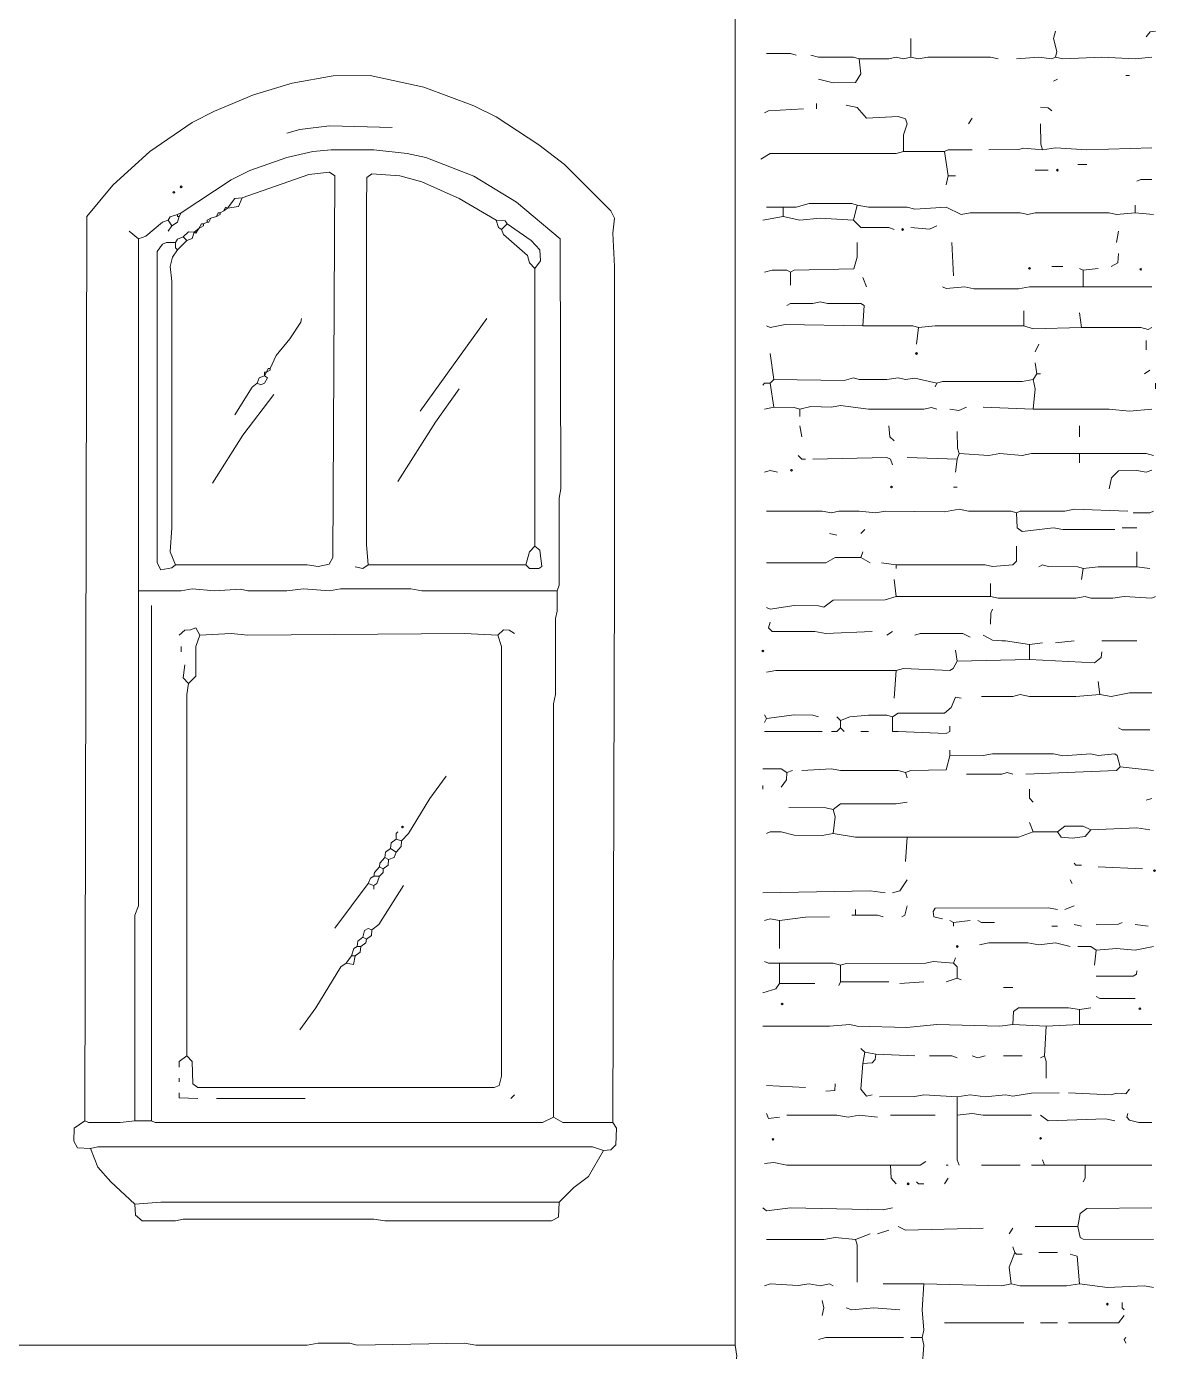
# Model space of a CAD drawing. Header units: millimetres. Extents: x 11 to 20000, y -4 to 8232.
# Drawn here: x 8098 to 10396, y 2807 to 5503 of the extents above; entities that cross this region are included whole.
import ezdxf

# ---------------------------------------------------------------- set-up
doc = ezdxf.new("R2010")
doc.units = ezdxf.units.MM
doc.layers.add('ARCHITECTURE', color=7, linetype='Continuous', lineweight=13, true_color=0x000000)
doc.layers.add('MASONRY_AND_ARCH', color=7, linetype='Continuous', lineweight=13, true_color=0x000000)

msp = doc.modelspace()

# ---------------------------------------------------------------- linework, layer by layer
at = {"layer": 'ARCHITECTURE', "color": 7, "lineweight": 13, "true_color": 0x000000}
for points in [[(9291.10011, 3273.00124), (9294.87183, 4377.82805), (9294.87183, 4400.45249), (9294.87183, 5000), (9294.87183, 5015.08337), (9291.10701, 5082.95667), (9294.72432, 5113.12217), (9287.1819, 5128.20554), (9193.06278, 5222.32534), (9140.27149, 5262.9017), (9053.54355, 5319.46278), (9008.29468, 5341.93982), (8906.48473, 5379.79502), (8797.13518, 5403.46244), (8721.71946, 5403.32081), (8638.76414, 5388.23812), (8559.57862, 5364.56425), (8480.3931, 5330.91686), (8435.14423, 5308.15057), (8348.41629, 5248.7207), (8273.14898, 5180.8474), (8220.2112, 5116.89333), (8216.44038, 3276.77251)], [(8627.45192, 5286.57658), (8653.84615, 5293.96957), (8714.17704, 5301.51086), (8842.38405, 5297.8888)], [(9177.97794, 4355.20362), (9181.74367, 4366.51584), (9181.75543, 4543.74016), (9185.51414, 4562.59468), (9184.3155, 5071.64446), (9095.02262, 5146.00215), (9008.29468, 5198.79921), (8910.25735, 5236.50679), (8872.54808, 5244.94977), (8804.67477, 5252.49152), (8717.94966, 5252.49152), (8680.24038, 5248.7207), (8627.45192, 5236.50679), (8552.0362, 5210.11176), (8514.32975, 5191.25792), (8412.5198, 5124.43439)], [(8401.20758, 4407.99355), (8668.92817, 4407.98733), (8691.5526, 4404.37149), (8714.02998, 4409.1983), (8721.57104, 4423.07692), (8725.49016, 5199.84253), (8714.17217, 5207.23609), (8672.70079, 5202.57014), (8536.95419, 5154.59989)], [(9053.54355, 5109.35102), (8978.13066, 5153.69186), (8902.71493, 5187.48111), (8857.46606, 5199.7009), (8800.90498, 5203.46527), (8790.79762, 5196.07195), (8789.59276, 5135.74661), (8789.59276, 4449.47251), (8793.36256, 4407.99355)], [(8506.78733, 5133.86165), (8521.86934, 5153.39604), (8536.95419, 5154.59989)], [(8506.78733, 5133.86165), (8529.26335, 5136.95079), (8536.95419, 5154.59989)], [(8404.97738, 5120.66324), (8412.5198, 5124.43439)], [(8408.74717, 5116.89333), (8412.5198, 5124.43439)], [(8491.70532, 5124.43439), (8487.93269, 5124.43439), (8484.1629, 5116.89333)], [(8491.70532, 5124.43439), (8491.70532, 5120.66324), (8484.1629, 5116.89333)], [(8491.70532, 5124.43439), (8499.24491, 5128.20554)], [(8506.78733, 5133.86165), (8503.01753, 5135.74661), (8499.24491, 5128.20554)], [(8506.78733, 5133.86165), (8499.24491, 5128.20554)], [(8325.79186, 5071.64446), (8340.87387, 5076.61256), (8374.81052, 5105.42613), (8386.12274, 5109.35102)], [(8404.97738, 5120.66324), (8390.04864, 5115.84287), (8386.12274, 5109.35102)], [(8386.12274, 5109.35102), (8393.66516, 5098.0388)], [(8386.12274, 5086.72658), (8393.66516, 5098.0388)], [(8408.74717, 5116.89333), (8404.82274, 5105.58733), (8393.66516, 5098.0388)], [(8408.74717, 5116.89333), (8404.97738, 5116.89333), (8404.97738, 5120.66324)], [(8448.33993, 5092.38269), (8453.99604, 5101.80995), (8457.76867, 5101.80995)], [(8448.33993, 5092.38269), (8457.76867, 5098.0388), (8457.76867, 5101.80995)], [(8465.30826, 5105.58111), (8457.76867, 5101.80995)], [(8472.85068, 5113.12217), (8469.08088, 5105.58111), (8465.30826, 5105.58111)], [(8472.85068, 5113.12217), (8465.30826, 5109.35102), (8465.30826, 5105.58111)], [(8484.1629, 5116.89333), (8472.85068, 5113.12217)], [(9053.54355, 5109.35102), (9072.24355, 5108.15373), (9076.16799, 5101.80995)], [(9053.54355, 5109.35102), (9058.36493, 5094.42285), (9064.85577, 5090.49774)], [(9064.85577, 5090.49774), (9076.16799, 5101.80995)], [(9076.16799, 5101.80995), (9125.18948, 5067.72523), (9142.8379, 5049.02002), (9143.88801, 5026.39559), (9132.72907, 5011.31222)], [(8325.79186, 5071.64446), (8306.93722, 5086.72658)], [(8325.79186, 4355.20362), (8325.79186, 4385.36912), (8325.79186, 4438.16029), (8325.79186, 4460.78473), (8325.79186, 4573.9069), (8325.79186, 4592.76018), (8325.79186, 4709.65351), (8325.79186, 4732.27794), (8325.79186, 5071.64446)], [(8401.20758, 5064.10215), (8405.13201, 5070.594), (8416.28959, 5075.41437)], [(8438.91403, 5084.84163), (8427.60181, 5085.51934), (8416.28959, 5075.41437)], [(8416.28959, 5075.41437), (8423.83201, 5067.8733)], [(8438.91403, 5084.84163), (8434.98891, 5071.80192), (8423.83201, 5067.8733)], [(8438.91403, 5084.84163), (8442.68382, 5082.95667), (8448.33993, 5092.38269)], [(8438.91403, 5084.84163), (8448.33993, 5092.38269)], [(9064.85577, 5090.49774), (9068.78167, 5080.23495), (9117.49242, 5037.70781), (9121.41776, 5022.62443), (9132.72907, 5011.31222)], [(8401.20758, 5064.10215), (8382.35294, 5063.94819), (8374.81052, 5060.17726), (8363.49921, 5045.24887), (8363.49921, 4996.22885), (8363.49921, 4509.80351), (8363.49921, 4490.95023), (8363.49921, 4411.76471), (8371.04072, 4398.0345), (8393.65826, 4401.65011), (8401.20758, 4407.99355)], [(8404.97738, 5049.02002), (8394.71459, 5033.93665), (8389.90023, 5015.08337), (8393.66516, 4984.91663), (8393.66516, 4498.49129), (8393.66516, 4483.40916), (8389.90023, 4434.38914), (8401.20758, 4407.99355)], [(8404.97738, 5049.02002), (8401.20758, 5052.78993), (8401.20758, 5064.10215)], [(8404.97738, 5049.02002), (8423.83201, 5067.8733)], [(9132.72907, 4445.70136), (9132.72907, 5011.31222)], [(8593.51527, 4807.69231), (8605.88314, 4834.0879), (8633.94276, 4868.02455), (8656.41256, 4901.9543), (8657.61595, 4909.50226)], [(9034.69174, 4909.50226), (8898.94514, 4720.96572)], [(8585.97285, 4800.15124), (8582.20305, 4800.15124), (8582.20305, 4792.60894)], [(8582.20305, 4792.60894), (8585.97285, 4800.15124)], [(8593.51527, 4807.69231), (8589.74265, 4807.69231), (8585.97285, 4800.15124)], [(8593.51527, 4807.69231), (8593.51527, 4803.92115), (8585.97285, 4800.15124)], [(8521.86934, 4713.42342), (8556.86312, 4769.83665), (8567.11821, 4777.52681)], [(8567.11821, 4777.52681), (8574.66753, 4774.05837), (8582.19548, 4777.68077), (8588.39084, 4788.68405), (8582.20305, 4792.60894)], [(8567.11821, 4777.52681), (8571.04412, 4788.68405), (8582.20305, 4792.60894)], [(8476.62048, 4573.9069), (8538.00294, 4671.9457), (8601.05486, 4754.90238)], [(8853.69627, 4577.67681), (8930.16629, 4698.34129), (8978.13066, 4766.21459)], [(9113.87726, 4407.99355), (9121.42443, 4400.60713), (9140.26459, 4400.60713), (9146.60147, 4404.3776), (9142.8379, 4438.15339), (9132.72907, 4445.70136)], [(9113.87726, 4407.99355), (9121.41776, 4434.38914), (9132.72907, 4445.70136)], [(8766.96833, 4404.22364), (8782.05034, 4400.60713), (8793.36256, 4407.99355)], [(9113.87726, 4407.99355), (8793.36256, 4407.99355)], [(8325.79186, 4355.20362), (8325.79186, 3947.9638), (8325.79186, 3929.11052), (8325.79186, 3714.17839), (8318.25633, 3695.32387), (8318.24943, 3276.77251)], [(8325.79186, 4355.20362), (8412.5198, 4355.20984), (8435.14423, 4358.97477), (8480.3931, 4355.20984), (8533.18156, 4358.67828), (8548.2664, 4355.20984), (8627.45192, 4355.20984), (8661.38857, 4358.97477), (8714.17704, 4355.20362), (8736.80147, 4358.96787), (8880.0905, 4358.97477), (8902.71493, 4355.20984), (9177.97794, 4355.20362)], [(9170.43835, 3284.31346), (9170.44321, 4125.18812), (9174.20192, 4144.04265), (9174.21437, 4298.64253), (9177.83088, 4313.7259), (9177.97794, 4355.20362)], [(8352.18699, 4325.03812), (8352.18699, 4309.95475), (8352.18699, 3996.98382), (8352.18699, 3974.35939), (8352.18699, 3450.22624), (8352.18699, 3431.37229), (8352.18699, 3420.06007), (8352.18699, 3367.27025), (8352.18699, 3348.41629), (8352.18699, 3276.77251)], [(8450.22624, 4264.70588), (8442.68473, 4279.7888), (8431.37161, 4276.0181), (8420.05939, 4274.81391), (8408.74717, 4264.70588)], [(9057.31618, 4264.70588), (9064.85667, 4242.08145), (9064.85667, 3401.2069), (9064.85667, 3386.12342), (9064.85667, 3367.27025), (9059.88801, 3348.57093), (9049.77376, 3344.65271), (8446.45645, 3344.80045), (8436.34762, 3352.19367), (8434.98891, 3397.43563), (8423.83201, 3408.74785)], [(8450.22624, 4264.70588), (8442.68473, 4242.08145), (8442.68473, 4215.68586), (8442.68473, 4181.74921), (8427.60181, 4166.66708)], [(8450.22624, 4264.70588), (8514.32975, 4268.47704), (8548.2664, 4264.7121), (8989.44287, 4268.47704), (9057.31618, 4264.70588)], [(9057.31618, 4264.70588), (9068.62839, 4275.86346), (9079.94061, 4274.96143), (9091.25283, 4268.47704)], [(8412.5198, 4230.76923), (8412.5198, 4242.08145)], [(8427.60181, 4166.66708), (8416.44423, 4177.9793), (8420.05939, 4204.37364)], [(8427.60181, 4166.66708), (8423.83688, 4144.04265), (8423.83201, 3408.74785)], [(8951.7336, 3978.1293), (8918.99559, 3932.88043), (8875.2698, 3861.23722), (8861.23586, 3846.15385)], [(8853.69627, 3865.00713), (8849.92364, 3861.23722), (8849.92364, 3849.925)], [(8827.29921, 3812.21719), (8828.50407, 3823.52319), (8838.61143, 3831.07048)], [(8838.61143, 3831.07048), (8839.81629, 3842.37647), (8849.92364, 3849.925)], [(8838.61143, 3831.07048), (8849.92364, 3823.52941)], [(8861.23586, 3846.15385), (8849.92364, 3849.925)], [(8861.23586, 3846.15385), (8860.03247, 3834.84163), (8849.92364, 3823.52941)], [(8827.29921, 3812.21719), (8817.19186, 3800.9112), (8815.98699, 3793.36391)], [(8823.52941, 3789.59276), (8833.63676, 3797.14072), (8834.84163, 3808.44604)], [(8827.29921, 3812.21719), (8834.84163, 3808.44604)], [(8834.84163, 3808.44604), (8845.99921, 3812.37183), (8849.92364, 3823.52941)], [(8804.67477, 3774.50939), (8805.87964, 3782.05792), (8815.98699, 3793.36391)], [(8823.52941, 3789.59276), (8815.98699, 3793.36391)], [(8815.98699, 3774.50939), (8823.52941, 3782.0517), (8823.52941, 3789.59276)], [(8793.36256, 3759.42726), (8725.48925, 3668.92952)], [(8793.36256, 3759.42726), (8798.18394, 3770.5845), (8804.67477, 3774.50939)], [(8793.36256, 3759.42726), (8804.67477, 3755.65611)], [(8800.90498, 3665.15837), (8814.93824, 3676.47059), (8865.00848, 3755.65611)], [(8815.98699, 3774.50939), (8804.67477, 3774.50939)], [(8815.98699, 3774.50939), (8811.16776, 3759.58122), (8804.67477, 3755.65611)], [(8804.67477, 3748.11505), (8804.67477, 3755.65611)], [(8800.90498, 3665.15837), (8793.35769, 3667.72477), (8785.97624, 3664.1017), (8782.05034, 3650.075)], [(8770.73812, 3631.22172), (8771.94299, 3642.52771), (8782.05034, 3650.075)], [(8789.59276, 3646.30509), (8788.3879, 3638.76278), (8778.28054, 3631.22172)], [(8782.05034, 3650.075), (8789.59276, 3646.30509)], [(8800.90498, 3665.15837), (8799.70011, 3653.85238), (8789.59276, 3646.30509)], [(8770.73812, 3631.22172), (8764.24729, 3627.29661), (8759.4259, 3612.36776)], [(8766.96833, 3612.36776), (8777.07568, 3619.91572), (8778.28054, 3631.22172)], [(8770.73812, 3631.22172), (8778.28054, 3631.22172)], [(8748.11369, 3597.28507), (8737.8586, 3589.7371), (8686.73337, 3506.78733), (8653.84615, 3461.53846)], [(8766.96833, 3612.36776), (8763.04321, 3594.86708), (8748.11369, 3597.28507)], [(8748.11369, 3597.28507), (8759.4259, 3612.36776)], [(8766.96833, 3612.36776), (8759.4259, 3612.36776)], [(8408.74808, 3386.12342), (8408.74808, 3397.43563), (8423.83201, 3408.74785)], [(8408.74808, 3355.95803), (8408.74808, 3363.49898)], [(8408.74808, 3333.3336), (8408.74808, 3323.22545), (8446.45645, 3322.02138)], [(8665.15837, 3322.02138), (8484.1629, 3322.02138)], [(9091.25283, 3329.56233), (9083.71041, 3322.02138)], [(8227.7517, 3220.21143), (8201.50588, 3221.4155), (8193.96346, 3235.29412), (8195.01991, 3261.68903), (8216.44038, 3276.77251)], [(8318.24943, 3276.77251), (8288.08541, 3273.00124), (8223.9888, 3273.14898), (8216.44038, 3276.77251)], [(8318.24943, 3276.77251), (8352.18699, 3276.77251)], [(9170.43835, 3284.31346), (9147.81391, 3273.00814), (8359.72851, 3273.00747), (8352.18699, 3276.77251)], [(9291.10011, 3273.00124), (9189.29016, 3273.14977), (9170.43835, 3284.31346)], [(9291.10011, 3273.00124), (9298.4879, 3261.68903), (9297.43767, 3227.75238), (9287.33032, 3217.64434), (9272.2483, 3216.44016)], [(9272.2483, 3216.44016), (9249.62387, 3223.9819), (9219.45701, 3223.9819), (8242.83654, 3223.97568), (8227.7517, 3220.21143)], [(8318.24943, 3107.08925), (8269.23699, 3152.33812), (8242.9836, 3182.50351), (8227.7517, 3220.21143)], [(9181.75057, 3110.85973), (9211.91459, 3140.87738), (9241.93303, 3163.65034), (9272.2483, 3216.44016)], [(9181.75057, 3110.85973), (9180.5457, 3080.70045), (9166.66572, 3073.1595), (8827.29921, 3073.15882), (8804.67477, 3076.92308), (8416.28959, 3076.91686), (8401.20758, 3073.30034), (8333.33428, 3073.30724), (8319.4543, 3084.46482), (8318.24943, 3107.08925)], [(9181.75057, 3110.85973), (9147.81391, 3110.85973), (8623.6793, 3110.85973), (8601.05486, 3110.85973), (8559.57862, 3110.85973), (8371.04072, 3110.85973), (8318.24943, 3107.08925)], [(7926.09355, 2820.51256), (8668.92817, 2820.51878), (8691.5526, 2824.28382), (8755.65611, 2824.13609), (8770.73812, 2820.51878), (8989.44287, 2824.28382), (9012.06731, 2820.51878), (9539.96889, 2820.51256)]]:
    msp.add_lwpolyline(points, dxfattribs=at)
for points in [[(8410.63348, 5177.22477), (8412.51889, 5179.11007), (8414.40419, 5177.22477), (8412.51889, 5175.33937)], [(8395.55057, 5165.91256), (8397.43586, 5167.79785), (8399.32127, 5165.91256), (8397.43586, 5164.02715)], [(8861.23676, 3874.43439), (8863.12217, 3876.3198), (8865.00758, 3874.43439), (8863.12217, 3872.54898)]]:
    msp.add_lwpolyline(points, close=True, dxfattribs=at)
at = {"layer": 'MASONRY_AND_ARCH', "color": 7, "lineweight": 13, "true_color": 0x000000}
for points in [[(9539.96889, 5607.08857), (9539.96889, 2820.51256)], [(9898.19005, 5478.88428), (9898.19005, 5441.17647)], [(10192.30769, 5493.9664), (10188.55034, 5478.88428), (10194.88032, 5452.48869), (10192.30769, 5441.17647)], [(10377.07296, 5482.65419), (10384.76312, 5492.76256), (10395.9276, 5493.9664)], [(9604.0724, 5448.71753), (9653.09106, 5448.56968), (9664.40328, 5444.94762)], [(9694.57014, 5444.94762), (9709.65215, 5441.32455), (9781.29808, 5441.02839), (9792.61029, 5437.40532)], [(9792.61029, 5437.40532), (9796.08394, 5407.23982), (9785.06165, 5389.59038), (9739.819, 5388.53439), (9709.65215, 5395.9276)], [(9898.19005, 5441.17647), (9883.10803, 5437.70181), (9868.02319, 5441.16335), (9852.94118, 5437.55373), (9792.61029, 5437.40532)], [(10075.41572, 5437.40532), (10060.33088, 5441.17025), (9932.1267, 5441.17025), (9913.27206, 5437.56029), (9898.19005, 5441.17647)], [(10113.12217, 5437.40532), (10158.37104, 5440.87998), (10184.76041, 5437.55373), (10192.30769, 5441.17647)], [(10388.38518, 5441.17647), (10354.44853, 5437.40532), (10286.57523, 5441.17647), (10207.38971, 5437.41222), (10192.30769, 5441.17647)], [(10196.07749, 5395.9276), (10188.5379, 5392.15645)], [(10343.13631, 5403.46867), (10335.59672, 5403.46867)], [(9705.88235, 5346.90758), (9705.88235, 5335.59536)], [(9883.10803, 5248.86878), (9883.25509, 5282.80543), (9890.49434, 5305.42986), (9886.72319, 5315.68541), (9871.79581, 5320.50633), (9807.69853, 5316.89672), (9788.83281, 5338.30984), (9766.21324, 5343.13767)], [(10162.14084, 5339.36652), (10177.2181, 5338.16889), (10184.76527, 5331.82545)], [(9679.48812, 5335.59536), (9607.84977, 5331.67704), (9600.3026, 5328.0543)], [(10015.08201, 5305.42986), (10022.62443, 5316.74208)], [(10162.14084, 5305.42986), (10162.28925, 5263.95215), (10165.91346, 5252.63993)], [(9883.10803, 5248.86878), (9868.02319, 5245.10452), (9611.61482, 5244.94977), (9592.76018, 5233.78541)], [(9883.10803, 5248.86878), (9966.06335, 5248.86878)], [(10022.62443, 5252.63993), (9973.61063, 5252.49152), (9966.06335, 5248.86878)], [(9973.60577, 5199.84876), (9966.06335, 5248.86878)], [(10056.56109, 5252.63993), (10116.89197, 5252.78778), (10128.20419, 5256.11391), (10165.91346, 5252.63993)], [(10388.38518, 5256.40984), (10256.4112, 5252.64615), (10192.30769, 5256.40362), (10165.91346, 5252.63993)], [(10177.22568, 5211.16097), (10150.82862, 5211.16097)], [(10237.55656, 5222.47319), (10256.4112, 5222.47319)], [(9973.60577, 5199.84876), (9969.83314, 5180.99548)], [(9988.68778, 5199.84876), (9973.60577, 5199.84876)], [(10388.38518, 5192.30769), (10365.76833, 5192.15962), (10358.22115, 5188.53654)], [(9638.00905, 5135.74661), (9604.0724, 5135.74661)], [(9638.00905, 5135.74661), (9664.40328, 5135.89468), (9690.80034, 5143.28145), (9777.52545, 5143.13982), (9788.83767, 5139.51776)], [(9638.00905, 5135.74661), (9638.00905, 5116.89333)], [(9788.83767, 5139.51776), (9781.29808, 5109.35102)], [(9788.83767, 5139.51776), (9811.4621, 5135.89468), (9890.64762, 5135.59853), (9905.73247, 5131.98235), (9969.83314, 5135.59197), (10000, 5120.67636), (10018.85464, 5124.42817), (10120.66459, 5124.42817), (10135.74661, 5120.95973), (10150.82862, 5124.42817), (10301.66007, 5124.42817), (10316.74208, 5120.95973), (10354.44853, 5124.43439)], [(10354.44853, 5139.51776), (10354.44853, 5124.43439)], [(10392.15781, 5120.66324), (10354.44853, 5124.43439)], [(9596.52998, 5109.35102), (9638.00905, 5116.89333)], [(9781.29808, 5109.35102), (9713.42477, 5113.12217), (9671.9457, 5109.49943), (9638.00905, 5116.89333)], [(9864.25339, 5090.49774), (9852.94118, 5094.12048), (9796.38631, 5094.42285), (9781.29808, 5109.35102)], [(9950.98133, 5098.0388), (9935.89649, 5090.79423), (9898.19005, 5094.26889)], [(10316.74208, 5064.10215), (10320.51188, 5086.72658)], [(9653.09106, 5003.77115), (9660.64038, 5007.39321), (9781.59355, 5009.96652), (9788.69061, 5033.93665), (9788.83767, 5064.10215)], [(9981.14536, 5064.10215), (9984.91799, 4996.22885)], [(10207.38971, 5015.08337), (10184.76527, 5015.08337)], [(10320.51188, 5041.47771), (10319.30848, 5022.63066), (10305.42986, 5015.08337)], [(9600.3026, 5003.77115), (9615.38462, 5007.54106), (9645.54389, 5007.39321), (9653.09106, 5003.77115)], [(9653.09106, 4977.37557), (9653.09106, 5003.77115)], [(9807.69231, 4973.60441), (9800.14989, 4992.45894)], [(10241.32636, 5011.31222), (10248.86878, 5007.54106)], [(10279.03563, 5011.31222), (10248.86878, 5007.54106)], [(10248.86878, 4973.60441), (10248.86878, 5007.54106)], [(10248.86878, 4973.60441), (10139.5164, 4973.59819), (10116.89197, 4969.8345), (10026.39423, 4969.84072), (10007.54242, 4973.59819), (9969.84072, 4970.13043), (9962.29355, 4973.60441)], [(10248.86878, 4973.60441), (10388.38518, 4973.60441)], [(9800.14989, 4894.41889), (9802.56923, 4935.74287), (9796.37319, 4939.5138), (9728.50679, 4939.81618), (9713.42477, 4943.42579), (9698.33993, 4939.81618), (9653.09864, 4939.51991), (9645.55147, 4935.89785)], [(10128.20419, 4924.58563), (10128.20419, 4894.41889)], [(10241.32636, 4920.81448), (10245.09898, 4890.64898)], [(9800.14989, 4894.41889), (9641.77885, 4896.99242), (9611.61968, 4890.94491), (9604.0724, 4894.41889)], [(9800.14989, 4894.41889), (9901.95984, 4894.41267), (9913.27206, 4890.64898)], [(9909.50226, 4856.71233), (9913.27206, 4890.64898)], [(10128.20419, 4894.41889), (9947.20871, 4894.41267), (9913.27206, 4890.64898)], [(10245.09898, 4890.64898), (10147.05882, 4888.07545), (10128.20419, 4894.41889)], [(10245.09898, 4890.64898), (10365.76075, 4890.64208), (10380.83801, 4887.17432), (10388.38518, 4890.64898)], [(10150.82862, 4841.62896), (10158.37104, 4856.71233)], [(10377.07296, 4864.25339), (10377.07296, 4845.40011)], [(9619.15441, 4785.06787), (9611.61482, 4837.85781)], [(10154.60124, 4796.38009), (10150.82862, 4819.00452)], [(10384.61538, 4803.92115), (10373.30317, 4796.38009)], [(9611.61482, 4777.52681), (9600.3026, 4777.52681), (9596.52998, 4773.75566)], [(9619.15441, 4785.06787), (9611.61482, 4777.52681)], [(9611.61482, 4777.52681), (9619.15441, 4728.50679)], [(9619.15441, 4785.06787), (9762.44344, 4783.39627), (9781.29808, 4788.54253), (9792.61029, 4785.21595), (9849.17138, 4785.06787), (9871.79581, 4788.68405), (9886.87783, 4785.0741), (9905.73247, 4787.64118), (9950.98133, 4777.52681)], [(9950.98133, 4777.52681), (9947.20871, 4769.9845)], [(9950.98133, 4777.52681), (9962.29355, 4781.14887), (10124.43439, 4781.30362), (10147.05882, 4785.06787)], [(10154.60124, 4796.38009), (10147.05882, 4785.06787)], [(10147.05882, 4724.73563), (10150.81618, 4766.21459), (10147.05882, 4785.06787)], [(10154.60124, 4796.38009), (10162.14084, 4796.38009)], [(10395.9276, 4766.21459), (10395.9276, 4777.52681)], [(9619.15441, 4728.50679), (9600.3026, 4724.73563)], [(9619.15441, 4728.50679), (9660.63348, 4728.35871), (9671.9457, 4724.73563)], [(9671.9457, 4724.73563), (9694.57014, 4730.17839), (9736.04921, 4728.51301), (9754.90102, 4732.26482), (9811.4621, 4724.88405), (9924.58428, 4724.74253), (9939.66912, 4728.21029), (9950.98133, 4724.73563)], [(9671.9457, 4709.65351), (9671.9457, 4724.73563)], [(9977.37557, 4724.73563), (9995.39333, 4722.22896), (10011.31222, 4728.50679)], [(10147.05882, 4724.73563), (10045.24887, 4728.50679)], [(10388.38518, 4724.73563), (10343.13631, 4720.96572), (10301.66007, 4724.72941), (10147.05882, 4724.73563)], [(9671.9457, 4690.79898), (9675.7155, 4668.17455)], [(9864.25339, 4660.63348), (9855.1948, 4668.18145), (9852.94118, 4690.79898)], [(9996.2302, 4634.2379), (9992.606, 4645.55079), (9992.45758, 4679.48676)], [(10241.32636, 4690.79898), (10241.32636, 4668.17455)], [(9668.1759, 4630.46799), (9675.7155, 4622.92568), (9683.25792, 4622.92568)], [(9860.4836, 4611.61346), (9856.55769, 4622.77172), (9849.17138, 4626.54219), (9698.33993, 4622.92568)], [(9890.64762, 4626.69683), (9992.45758, 4622.92568)], [(9988.68778, 4596.53133), (9992.45758, 4622.92568)], [(9996.2302, 4634.2379), (9992.45758, 4622.92568)], [(10241.32636, 4634.2379), (10143.28903, 4634.23167), (10124.43439, 4630.47421), (10079.18552, 4634.23167), (10056.56109, 4630.46799), (9996.2302, 4634.2379)], [(10392.15781, 4630.46799), (10377.07296, 4634.23167), (10241.32636, 4634.2379)], [(10241.32636, 4634.2379), (10241.32636, 4615.38462)], [(9626.69683, 4596.53133), (9611.61482, 4600.28812), (9600.3026, 4596.53133)], [(10388.38518, 4600.30124), (10377.07296, 4596.53756), (10358.22115, 4600.15339), (10320.51188, 4599.24514), (10306.33778, 4585.21844), (10301.66007, 4562.59468)], [(9992.45758, 4566.36459), (9984.91799, 4566.36459)], [(10113.12217, 4513.57466), (10101.80995, 4517.1974), (10015.08201, 4517.35204), (9996.2302, 4521.1095), (9966.06335, 4515.68054), (9845.39876, 4517.33891), (9826.54695, 4513.58088), (9792.61029, 4517.33891), (9751.13122, 4517.1974), (9736.04921, 4513.58778), (9717.19457, 4517.33891), (9604.0724, 4517.34581)], [(10113.12217, 4513.57466), (10120.66946, 4517.1974), (10211.16233, 4517.35204), (10230.01414, 4521.1095), (10339.36652, 4517.34581)], [(10113.12217, 4513.57466), (10114.32704, 4483.41538), (10124.43439, 4476.02183), (10188.5379, 4483.39604), (10207.38971, 4479.64423), (10312.97229, 4479.63801)], [(10392.15781, 4517.34581), (10384.60848, 4513.72274), (10350.67873, 4513.57466)], [(9803.92251, 4479.63801), (9796.38009, 4472.09695)], [(10358.22115, 4483.40916), (10328.0543, 4483.40916)], [(9732.27658, 4472.09695), (9747.36143, 4468.32579)], [(9796.38009, 4423.07692), (9743.5888, 4422.92229), (9724.73699, 4411.91934), (9604.0724, 4411.76471)], [(9796.38009, 4423.07692), (9800.14989, 4434.38914)], [(9796.38009, 4423.07692), (9815.23473, 4411.76471)], [(9868.02319, 4407.99355), (10049.01867, 4407.98733), (10064.10351, 4404.51957), (10105.57489, 4408.14853), (10112.96753, 4415.54208), (10113.12217, 4445.70136)], [(10358.22115, 4404.22364), (10358.22115, 4434.38914)], [(9837.85916, 4411.76471), (9868.02319, 4407.99355)], [(9868.02319, 4400.45249), (9868.02319, 4407.99355)], [(10158.37104, 4404.22364), (10165.91833, 4407.69762), (10177.22568, 4404.37149), (10237.55656, 4404.07523), (10248.86878, 4400.45249)], [(10245.09898, 4377.82805), (10248.86878, 4400.45249)], [(10358.22115, 4404.22364), (10279.03563, 4404.21674), (10248.86878, 4400.45249)], [(10358.22115, 4404.22364), (10384.61538, 4400.45249)], [(9868.02319, 4343.8914), (9864.25339, 4377.82805)], [(10060.33088, 4370.28699), (10060.33088, 4343.8914)], [(9604.0724, 4321.26697), (9611.61968, 4317.79231), (9660.63348, 4325.03122), (9709.65215, 4324.88971), (9720.9595, 4321.56968), (9739.819, 4336.19536), (9845.39876, 4336.49819), (9868.02319, 4343.8914)], [(9868.02319, 4343.8914), (10060.33088, 4343.8914)], [(10395.9276, 4343.8914), (10388.38032, 4340.27523), (10331.8241, 4343.88518), (10309.19966, 4340.12025), (10263.95079, 4340.26867), (10252.63857, 4343.73676), (10233.78676, 4340.12715), (10075.41572, 4340.12715), (10060.33088, 4343.8914)], [(10064.10351, 4317.49581), (10060.4793, 4309.94853), (10060.33088, 4287.33032)], [(9611.61482, 4291.10147), (9608.00452, 4279.79548), (9615.39152, 4272.40192), (9702.11256, 4272.24072), (9724.73699, 4268.47704), (9819.00452, 4272.24695)], [(9860.4836, 4272.24695), (9849.17138, 4264.70588)], [(9905.73247, 4264.70588), (9917.04468, 4268.47014), (10003.7698, 4268.32206), (10018.85464, 4260.93473)], [(10045.24887, 4264.70588), (10064.10351, 4254.59785), (10082.95532, 4253.39367), (10090.49774, 4253.39367), (10139.5164, 4245.8526)], [(9988.68778, 4234.54038), (9992.45758, 4211.91595)], [(10165.91346, 4249.62251), (10139.5164, 4245.8526)], [(10139.5164, 4215.68586), (10139.5164, 4245.8526)], [(10192.30769, 4249.62251), (10230.01414, 4253.39367)], [(10286.57523, 4253.39367), (10358.22115, 4253.39367)], [(9868.02319, 4193.06143), (9883.10803, 4196.83258), (9977.36934, 4193.2164), (9983.86086, 4196.98722), (9992.45758, 4211.91595)], [(10139.5164, 4215.68586), (9992.45758, 4211.91595)], [(10139.5164, 4215.68586), (10271.49321, 4208.29943), (10285.37183, 4219.45701), (10286.57523, 4230.76923)], [(9868.02319, 4193.06143), (9622.92704, 4193.0552), (9604.0724, 4189.29152)], [(9868.02319, 4193.06143), (9864.25339, 4136.50034)], [(10279.03563, 4170.43699), (10282.80543, 4144.04265)], [(9860.4836, 4098.79378), (9871.79581, 4106.1802), (9966.06335, 4106.48948), (9979.94197, 4117.64706), (9988.83552, 4138.91957), (10000, 4136.50034)], [(10041.47907, 4140.27149), (10105.57975, 4140.41957), (10120.66459, 4144.02952), (10139.5164, 4140.27771), (10226.24434, 4140.27149), (10233.78676, 4140.27149), (10282.80543, 4144.04265)], [(10282.80543, 4144.04265), (10305.42986, 4140.28462), (10343.13631, 4147.66471), (10388.38518, 4147.81256)], [(9600.3026, 4102.56369), (9604.0724, 4095.02262)], [(9709.65215, 4098.79378), (9698.33993, 4102.41584), (9660.63348, 4102.55747), (9604.0724, 4095.02262)], [(9754.90102, 4091.25147), (9747.36143, 4098.79378)], [(9754.90102, 4091.25147), (9773.75566, 4098.64536), (9811.4621, 4102.41584), (9849.17138, 4102.41584), (9860.4836, 4098.79378)], [(9860.4836, 4098.79378), (9860.85158, 4068.62749), (9871.79163, 4068.62749), (9969.83314, 4065.01109), (9977.07319, 4068.78201), (9977.37557, 4079.93925)], [(9600.3026, 4087.48156), (9604.0724, 4095.02262)], [(9736.04921, 4068.62749), (9747.21301, 4068.62749), (9754.90102, 4076.16934)], [(9754.90102, 4091.25147), (9754.90102, 4076.16934)], [(9754.90102, 4076.16934), (9762.44344, 4068.62749)], [(10384.61538, 4072.39819), (10328.0612, 4072.54627), (10320.51188, 4076.16934)], [(9600.3026, 4068.62749), (9607.84977, 4068.62749), (9622.92704, 4068.62749), (9717.19457, 4068.62749)], [(9796.38009, 4068.62749), (9811.4621, 4068.62749)], [(9977.37557, 4019.60826), (9969.61357, 3990.64627), (9898.19005, 3989.29367), (9886.87783, 3985.67161)], [(9977.37557, 4019.60826), (9977.37557, 4030.92048)], [(9977.37557, 4019.60826), (10045.24887, 4019.75611), (10064.10351, 4023.37817), (10188.5379, 4023.37195), (10207.38971, 4019.61448), (10263.95079, 4023.37195), (10279.03563, 4019.90419), (10313.27398, 4023.67466), (10318.08778, 4019.90419), (10324.2845, 3996.98382)], [(9645.55147, 3985.67161), (9634.23925, 3993.05803), (9596.52998, 3993.21267)], [(9675.7155, 3989.44152), (9736.04921, 3993.20645), (9754.90102, 3989.44842), (9871.79581, 3989.29367), (9886.87783, 3985.67161)], [(10131.97681, 3981.90045), (10316.73518, 3989.59649), (10324.2845, 3996.98382)], [(10324.2845, 3996.98382), (10392.15781, 3989.44152)], [(9645.55147, 3985.67161), (9644.49434, 3970.58824), (9634.23925, 3955.50486)], [(9645.55147, 3985.67161), (9656.86369, 3989.44152)], [(9890.64762, 3974.35939), (9886.87783, 3985.67161)], [(10011.31222, 3981.90045), (10082.95532, 3982.04853), (10094.26753, 3985.37511), (10105.57975, 3981.90045)], [(9596.52998, 3951.73495), (9596.52998, 3959.27602)], [(10147.05882, 3925.33937), (10139.67172, 3932.88733), (10139.5164, 3951.73495)], [(9739.819, 3910.256), (9724.73699, 3913.87907), (9649.32127, 3914.02715)], [(9890.64762, 3925.33937), (9868.02319, 3921.57511), (9754.90102, 3921.41425), (9739.819, 3910.256)], [(9739.819, 3861.23722), (9743.58258, 3895.17387), (9739.819, 3910.256)], [(10377.07296, 3929.11052), (10388.38518, 3932.88043)], [(10147.05882, 3865.00713), (10139.5164, 3883.86165)], [(9739.819, 3861.23722), (9717.19457, 3857.46606), (9660.63348, 3857.61414), (9634.23925, 3865.0009), (9611.61968, 3864.85928), (9604.0724, 3861.23722)], [(9890.64762, 3853.69536), (9841.62896, 3853.69536), (9785.06787, 3853.69536), (9739.819, 3861.23722)], [(10147.05882, 3865.00713), (10116.89197, 3853.69536), (10071.6431, 3853.69536), (10045.24887, 3853.69536), (10026.39423, 3853.69536), (9981.14536, 3853.69536), (9958.52093, 3853.69536), (9943.43891, 3853.69536), (9890.64762, 3853.69536)], [(10147.05882, 3865.00713), (10196.07749, 3865.00713)], [(10196.07749, 3865.00713), (10211.16233, 3876.16538), (10248.86878, 3876.17149), (10263.95079, 3868.77828)], [(10196.07749, 3865.00713), (10203.62681, 3853.69536), (10226.24434, 3852.02398), (10252.63857, 3854.89966), (10263.95079, 3868.77828)], [(10384.61538, 3868.77828), (10358.22115, 3872.54943), (10263.95079, 3868.77828)], [(9890.64762, 3853.69536), (9886.87783, 3804.67613)], [(10230.01414, 3800.90498), (10233.78676, 3797.13382), (10245.09898, 3797.13382)], [(10369.53337, 3789.59276), (10279.03563, 3793.36391)], [(9860.4836, 3740.57274), (9875.55871, 3744.49853), (9890.64762, 3766.96833)], [(10226.24434, 3759.42726), (10222.47455, 3766.96833)], [(9845.39876, 3740.57274), (9815.23473, 3744.34389), (9596.52998, 3740.57274)], [(9777.52545, 3695.32387), (9785.06787, 3695.32387)], [(9785.06787, 3695.32387), (9785.06787, 3706.63609)], [(9841.62896, 3691.55396), (9830.31674, 3695.17602), (9785.06787, 3695.32387)], [(9890.64762, 3714.17839), (9885.67986, 3695.47885), (9879.33541, 3691.55396)], [(10196.07749, 3706.63609), (10177.22568, 3710.40102), (9947.36403, 3709.20271), (9943.59355, 3702.85928), (9944.64378, 3691.70792), (9962.29355, 3687.78281)], [(10230.01414, 3714.17839), (10211.16233, 3706.63609)], [(9600.3026, 3684.01165), (9611.61482, 3687.76968), (9630.46663, 3684.01165)], [(9732.27658, 3691.55396), (9683.25792, 3691.40554), (9630.46663, 3684.01165)], [(9630.46663, 3684.01165), (9630.46663, 3627.45057)], [(9977.37557, 3684.01165), (9984.91799, 3680.24174)], [(10018.85464, 3684.01165), (9984.91799, 3680.24174)], [(9984.91799, 3672.69943), (9984.91799, 3680.24174)], [(10067.8733, 3680.24174), (10041.48394, 3680.38959), (10033.93665, 3684.01165)], [(10196.07749, 3672.69943), (10184.76527, 3672.69943)], [(10245.09898, 3672.69943), (10230.01414, 3676.47059)], [(10328.0543, 3680.24174), (10320.50701, 3676.61867), (10275.26301, 3676.47059)], [(10354.44853, 3676.47059), (10380.84559, 3672.69943)], [(10222.47455, 3631.22172), (10192.30769, 3638.60882), (10158.37104, 3634.99287), (10135.74661, 3638.75656), (10056.56109, 3638.75656), (10037.70645, 3634.99287)], [(10237.55656, 3631.22172), (10263.95079, 3631.06708), (10275.26301, 3623.68066)], [(10275.26301, 3623.68066), (10271.49321, 3593.51459)], [(10392.15781, 3631.22172), (10354.44853, 3623.82851), (10316.74208, 3627.44434), (10275.26301, 3623.68066)], [(9630.46663, 3597.28507), (9607.84977, 3597.43281), (9600.3026, 3601.05554)], [(9630.46663, 3597.28507), (9739.819, 3597.27885), (9754.90102, 3593.51459)], [(9630.46663, 3597.28507), (9630.46663, 3555.80667)], [(9984.91799, 3597.28507), (9943.43891, 3600.75939), (9928.3569, 3597.29129), (9766.21324, 3597.13733), (9754.90102, 3593.51459)], [(9754.90102, 3559.57794), (9754.90102, 3593.51459)], [(9984.91799, 3597.28507), (9988.68778, 3608.59729)], [(9984.91799, 3597.28507), (9992.3043, 3589.7371), (9992.45758, 3567.11889)], [(9754.90102, 3559.57794), (9751.13122, 3552.0362)], [(9754.90102, 3559.57794), (9852.94118, 3559.57794)], [(9924.58428, 3559.57794), (9875.56561, 3555.80667)], [(9969.83314, 3559.57794), (9992.45758, 3567.11889)], [(9992.45758, 3567.11889), (10000, 3563.34842)], [(10275.26301, 3570.89016), (10350.67183, 3571.0448), (10357.01629, 3574.80837), (10358.22115, 3582.20238)], [(9630.46663, 3555.80667), (9622.77862, 3545.5509), (9596.52998, 3536.95351)], [(9702.11256, 3555.80667), (9660.63348, 3555.80667), (9653.09106, 3555.80667), (9630.46663, 3555.80667)], [(10086.72794, 3548.26572), (10105.57975, 3548.26572)], [(10241.32636, 3503.01686), (10218.70192, 3506.78111), (10116.89197, 3506.63269), (10106.78462, 3499.23937), (10105.57975, 3472.85068)], [(10263.95079, 3506.78733), (10241.32636, 3503.01686)], [(10275.26301, 3529.41176), (10282.81233, 3525.78903), (10354.44853, 3525.64129)], [(10241.32636, 3503.01686), (10241.32636, 3472.85068)], [(9596.52998, 3469.0802), (9732.27658, 3469.08643), (9773.75566, 3472.84446), (9788.83767, 3469.22794), (9889.8129, 3466.57319), (9950.98133, 3472.84446), (10079.18552, 3469.0802), (10105.57975, 3472.85068)], [(10173.45305, 3469.0802), (10105.57975, 3472.85068)], [(10173.45305, 3469.0802), (10169.68326, 3408.74785)], [(10173.45305, 3469.0802), (10241.32636, 3472.85068)], [(10388.38518, 3472.85068), (10241.32636, 3472.85068)], [(9796.38009, 3423.83133), (9803.92251, 3416.28959)], [(9800.14989, 3393.66516), (9803.92251, 3416.28959)], [(9800.14989, 3393.66516), (9818.99762, 3394.86934), (9825.34208, 3401.21312), (9826.54695, 3412.51912)], [(9803.92251, 3416.28959), (9826.54695, 3412.51912)], [(9826.54695, 3412.51912), (9905.73247, 3408.74785)], [(9935.89649, 3408.74785), (9981.14536, 3408.60011), (9992.45758, 3404.97738)], [(10022.62443, 3408.74785), (10033.93665, 3404.98428), (10049.01867, 3408.74785)], [(10086.72794, 3408.74785), (10124.43439, 3408.74785)], [(10162.14084, 3404.97738), (10169.68326, 3408.74785)], [(10173.45305, 3363.49898), (10173.306, 3397.43563), (10169.68326, 3408.74785)], [(9800.14989, 3393.66516), (9796.39253, 3340.87455), (9807.69231, 3327.00294), (9819.00452, 3329.56233)], [(9604.0724, 3348.41629), (9683.25792, 3344.64581)], [(9743.5888, 3352.18676), (9743.22081, 3338.30826), (9724.73699, 3337.10407)], [(9834.08654, 3325.79186), (9905.73247, 3325.93959), (9924.58428, 3329.56233), (9992.45758, 3325.79186)], [(10199.85011, 3333.3336), (10143.28903, 3333.18586), (10105.57975, 3326.98982), (10090.49774, 3329.54921), (10049.01867, 3325.79808), (10018.85464, 3329.55611), (9992.45758, 3325.79186)], [(9992.45758, 3288.08473), (9992.45758, 3325.79186)], [(10218.70192, 3333.3336), (10305.42986, 3329.71007), (10316.74208, 3333.18586), (10335.58914, 3331.81663), (10343.13631, 3340.87455)], [(9604.0724, 3291.8552), (9607.99751, 3281.75407), (9630.46663, 3284.31346)], [(9992.45758, 3288.08473), (10022.62443, 3291.8483), (10045.24887, 3288.09095), (10143.28903, 3288.08473)], [(10339.36652, 3291.8552), (10337.84966, 3284.31346), (10343.15011, 3277.97658), (10361.99095, 3273.14898), (10388.38518, 3273.00124)], [(9645.55147, 3288.08473), (9747.36143, 3288.07851), (9769.98586, 3284.31346), (9792.61029, 3288.07161), (9830.31674, 3284.31346)], [(9947.20871, 3288.08473), (9856.71097, 3288.08473)], [(9992.45758, 3288.08473), (9992.46448, 3197.58699), (9996.2302, 3186.27455)], [(10162.14084, 3288.08473), (10177.22568, 3276.92715), (10294.11765, 3280.54299), (10312.97229, 3276.77251)], [(9600.3026, 3190.04525), (9619.15441, 3191.71686), (9645.55147, 3186.27455), (9702.11256, 3186.27455), (9736.04921, 3186.27455), (9830.31674, 3186.27455), (9856.71097, 3186.27455)], [(9856.71097, 3186.27455), (9917.04468, 3186.27455), (9928.3569, 3193.81572)], [(9868.02319, 3148.56686), (9857.91584, 3159.87907), (9856.71097, 3186.27455)], [(9969.83405, 3186.27455), (9971.71946, 3186.27455), (9973.60486, 3186.27455)], [(10120.66459, 3186.27455), (10109.35238, 3186.27455), (10041.47907, 3186.27455)], [(10169.68326, 3186.27455), (10143.28903, 3186.27455)], [(10169.68326, 3186.27455), (10165.91346, 3197.58699)], [(10169.68326, 3186.27455), (10245.0914, 3186.27455), (10252.63857, 3186.27455)], [(10248.86878, 3152.33812), (10252.49152, 3159.88597), (10252.63857, 3186.27455)], [(10388.38518, 3186.27455), (10267.72342, 3186.27455), (10252.63857, 3186.27455)], [(9973.60577, 3159.87907), (9966.06335, 3148.56686)], [(9924.58428, 3148.56686), (9913.27206, 3148.56686), (9909.50226, 3152.33812)], [(9596.52998, 3099.54751), (9604.0793, 3093.20995), (9653.09106, 3099.54129), (9841.62896, 3095.77704), (9860.4836, 3099.54751)], [(10237.55656, 3061.84038), (10242.525, 3088.22907), (10256.4112, 3098.49118), (10388.38518, 3099.54751)], [(9815.23473, 3046.7569), (9785.06787, 3035.44468)], [(9830.31674, 3046.7569), (9852.94118, 3054.29864)], [(9871.79581, 3061.84038), (9886.87783, 3054.30554), (10045.24887, 3058.06912)], [(10098.04016, 3046.7569), (10105.57975, 3058.06912)], [(10237.55656, 3061.84038), (10150.82862, 3061.84038)], [(10237.55656, 3061.84038), (10242.53122, 3039.37059), (10248.87568, 3035.59932), (10392.15781, 3035.44468)], [(9604.0724, 3035.44468), (9720.96437, 3035.4509), (9743.5888, 3039.21595), (9785.06787, 3035.44468)], [(9788.83767, 2948.71821), (9788.69061, 3024.13247), (9785.06787, 3035.44468)], [(10109.35238, 3009.04977), (10105.57975, 3020.36199)], [(10109.35238, 3009.04977), (10098.1879, 2978.8836), (10101.80995, 2944.94695)], [(10109.35238, 3009.04977), (10113.12217, 3005.2793), (10124.43439, 3005.2793)], [(10158.37104, 3009.04977), (10196.07749, 3009.04977)], [(10222.47455, 3005.2793), (10236.3517, 3001.35339), (10241.32636, 2944.94695)], [(9739.819, 2941.17647), (9732.27172, 2944.79231), (9713.42477, 2941.18959), (9690.80034, 2944.94695), (9668.1759, 2941.33111), (9611.61482, 2944.79921), (9600.3026, 2941.17647)], [(9841.62896, 2944.94695), (9924.58428, 2944.94695)], [(9920.81448, 2835.59604), (9924.57941, 2850.67873), (9921.11063, 2892.15713), (9924.58428, 2944.94695)], [(10101.80995, 2944.94695), (10082.95532, 2941.17647), (9924.58428, 2944.94695)], [(10101.80995, 2944.94695), (10120.66459, 2941.17647), (10214.93213, 2941.18269), (10241.32636, 2944.94695)], [(10392.15781, 2937.406), (10373.30317, 2941.17647), (10297.88744, 2937.55441), (10241.32636, 2944.94695)], [(9717.19457, 2911.01029), (9720.95814, 2895.9276), (9717.19457, 2880.84491)], [(9766.21324, 2895.9276), (9777.52545, 2892.16335), (9822.77432, 2895.9276), (9875.56561, 2892.15713)], [(10328.0543, 2907.23982), (10328.0543, 2895.9276), (10331.8241, 2892.15713)], [(9966.06335, 2865.76165), (9977.37557, 2865.76165), (10045.24887, 2865.76165), (10064.10351, 2865.76165), (10128.20419, 2865.76165)], [(10196.07749, 2865.76165), (10188.53032, 2865.76165), (10162.14084, 2865.76165)], [(10218.70192, 2865.76165), (10290.34785, 2865.76165), (10320.50701, 2865.76165), (10331.8241, 2880.84491)], [(9883.10803, 2835.59604), (9724.73699, 2835.58982), (9709.65215, 2831.82477)], [(9920.81448, 2835.59604), (9898.19005, 2835.59604)], [(9920.81448, 2835.59604), (9924.58428, 2820.51256), (9920.81448, 2775.26369)], [(10335.59672, 2835.59604), (10331.8241, 2831.82477), (10335.59672, 2824.28382)], [(9539.96889, 2820.51256), (9543.74152, 2797.88812), (9540.11731, 2779.03495), (9539.96889, 2707.39038)]]:
    msp.add_lwpolyline(points, dxfattribs=at)
for points in [[(10194.1931, 5211.16143), (10196.07839, 5213.04672), (10197.9638, 5211.16143), (10196.07839, 5209.27602)], [(9879.33631, 5090.49774), (9881.22172, 5092.38314), (9883.10713, 5090.49774), (9881.22172, 5088.61233)], [(10137.63201, 5011.31222), (10139.51731, 5013.19762), (10141.40271, 5011.31222), (10139.51731, 5009.42681)], [(10363.87636, 5009.42681), (10365.76165, 5011.31222), (10367.64706, 5009.42681), (10365.76165, 5007.54152)], [(9907.61686, 4837.85826), (9909.50226, 4839.74355), (9911.38767, 4837.85826), (9909.50226, 4835.97285)], [(9653.09197, 4600.3017), (9654.97738, 4602.18699), (9656.86278, 4600.3017), (9654.97738, 4598.41629)], [(9856.71188, 4566.36505), (9858.59729, 4568.25034), (9860.48269, 4566.36505), (9858.59729, 4564.47964)], [(9594.64559, 4232.65464), (9596.53088, 4234.53993), (9598.41629, 4232.65464), (9596.53088, 4230.76923)], [(10392.1569, 3785.82206), (10394.04219, 3787.70735), (10395.9276, 3785.82206), (10394.04219, 3783.93665)], [(9990.57319, 3631.22172), (9992.45848, 3633.10713), (9994.34389, 3631.22172), (9992.45848, 3629.33631)], [(9634.23835, 3514.32885), (9636.12364, 3516.21414), (9638.00905, 3514.32885), (9636.12364, 3512.44344)], [(10361.99095, 3504.90192), (10363.87636, 3506.78733), (10365.76165, 3504.90192), (10363.87636, 3503.01663)], [(9615.38462, 3239.06482), (9617.27002, 3240.95023), (9619.15532, 3239.06482), (9617.27002, 3237.17952)], [(10160.25645, 3240.95023), (10162.14174, 3242.83563), (10164.02715, 3240.95023), (10162.14174, 3239.06482)], [(9890.64853, 3148.56708), (9892.53394, 3150.45249), (9894.41934, 3148.56708), (9892.53394, 3146.68179)], [(10296.00305, 2903.46912), (10297.88835, 2905.35441), (10299.77376, 2903.46912), (10297.88835, 2901.58371)]]:
    msp.add_lwpolyline(points, close=True, dxfattribs=at)

doc.saveas('drawing.dxf')
